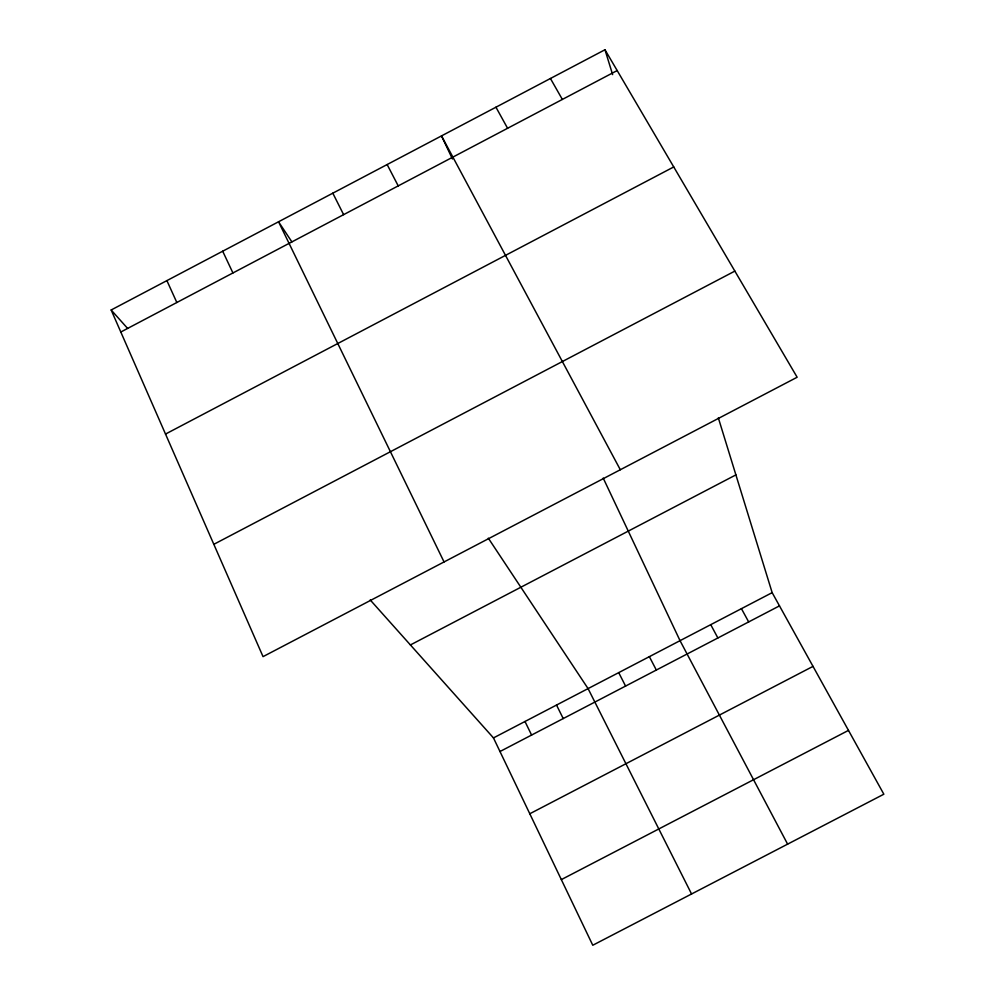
<?xml version="1.0" encoding="UTF-8"?>
<svg xmlns="http://www.w3.org/2000/svg" width="995" height="995" viewBox="0 0 995 995"><rect width="100%" height="100%" fill="white"/><g stroke="black" fill="none" stroke-linecap="round" stroke-linejoin="round"><path stroke-width="1.49" d="M111.154 309.992L604.972 49.75L797.144 377.242L263.041 656.638L111.154 309.992L127.609 328.412M120.805 332.019L617.174 70.558M165.518 434.069L673.739 166.949M213.825 544.315L734.857 271.1M410.413 644.947L735.89 474.889M370.215 599.948L493.47 737.917L772.157 592.647L718.328 417.85M499.987 751.524L779.483 605.868M529.8 813.761L813.014 666.376M561.342 879.605L848.486 730.392M291.883 241.884L278.55 221.773L444.056 561.951M488.321 538.171L588.07 688.602L691.562 893.983M550.434 78.493L562.362 99.438M772.157 592.647L883.846 794.209L592.771 945.25L493.47 737.917M495.945 107.199L507.587 128.28M741.424 608.654L748.675 621.925M710.729 624.661L717.868 637.969M620.32 469.752L441.519 135.892L452.439 159.001M787.617 844.146L680.033 640.668L603.206 478.073M649.362 656.65L656.327 670.045M387.142 164.548L398.224 185.891M618.703 672.632L625.581 686.065M332.815 193.167L343.623 214.659M556.516 705.045L563.22 718.564M524.987 721.487L531.591 735.044M222.693 251.213L232.929 272.966M166.899 280.615L176.836 302.505M604.972 49.75L612.634 74.625"/></g></svg>
